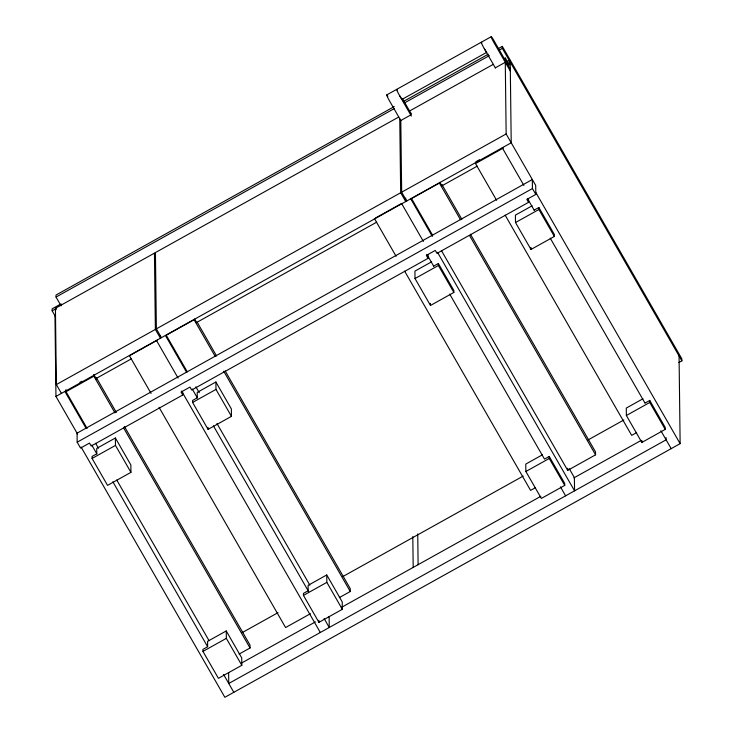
<?xml version="1.0" encoding="UTF-8"?>
<svg xmlns="http://www.w3.org/2000/svg" width="734" height="734" viewBox="0 0 734 734"><rect width="100%" height="100%" fill="white"/><g stroke="black" fill="none" stroke-linecap="round" stroke-linejoin="round"><path stroke-width="1.1" d="M386.735 94.915L491.22 36.7M397.287 89.952A5.762 0.486 60.9 0 0 398.021 92.713A5.762 0.486 60.9 0 0 402.104 99.338L486.871 52.288A5.762 0.486 60.9 0 1 482.935 46.214A5.762 0.486 60.9 0 1 481.871 42.82M394.25 106.595L56.023 295.04L56.041 297.05L61.105 305.858L61.087 303.858M403.26 101.576L488.321 54.188M498.322 48.618L502.331 46.389L681.849 358.843L681.877 360.844L678.867 362.523M56.041 297.05L394.277 108.604M404.287 103.026L489.339 55.637M499.349 50.059L502.35 48.389L502.331 46.389M60.087 304.408L52.123 308.849L52.151 310.849L55.573 316.804M61.427 393.387L56.362 384.57L55.426 308.298L154.443 253.129L155.571 255.258M398.736 117.027L155.434 252.579L156.37 328.85L161.434 337.668M409.691 110.926L493.276 64.353M52.151 310.849L56.133 308.638M495.322 67.849L505.276 62.307L506.148 133.973L535.701 185.399L535.811 194.418L526.847 199.409L528.535 202.345L436.987 253.358L435.299 250.413L426.344 255.404L428.032 258.35L191.693 390.02L190.005 387.084L181.05 392.066L182.738 395.011L91.19 446.015L89.502 443.079L80.538 448.07L77.162 442.189L77.052 433.17L532.324 179.527L532.434 188.546L535.811 194.418M507.121 61.454L509.112 60.344L509.167 65.161L505.221 57.702L505.249 60.307M56.362 384.57L155.369 329.41L154.443 253.129M156.37 328.85L400.672 192.748L399.764 118.743M406.728 201.006L401.663 192.189L506.148 133.973M79.923 382.341L81.914 381.23M476.476 161.407L479.467 159.737M375.432 218.026L401.305 203.612M77.584 434.088L55.949 396.433L511.213 142.791L510.231 62.106M157.278 340.209L129.423 355.733L151.076 393.424M87.098 428.408L66.014 391.699L93.879 376.175L93.86 374.579L96.393 378.983L96.374 377.68L116.357 412.471M496.588 200.263L475.504 163.563L503.368 148.039M95.613 378.772L131.432 358.807M196.253 322.703L376.588 222.228M441.409 186.115L477.238 166.15M77.162 442.189L532.434 188.546M115.385 437.996L96.723 448.391L96.787 453.805L92.062 456.438L92.089 458.447L107.559 485.376L130.946 472.347L130.854 464.934L115.385 437.996L115.477 445.419L130.946 472.347M215.888 382.001L197.226 392.396L197.299 397.81L192.565 400.443L192.592 402.443L208.071 429.381L231.458 416.352L231.366 408.939L215.888 382.001L215.98 389.415L231.458 416.352M431.601 261.818L414.912 271.121L415.004 278.535L430.482 305.472L453.86 292.444L453.841 290.435L438.363 263.506L433.638 266.139M532.113 205.823L515.415 215.126L515.507 222.54L530.985 249.477L554.372 236.449L554.344 234.44L538.866 207.502L534.141 210.135M92.089 458.447L115.477 445.419M192.592 402.443L215.98 389.415M415.004 278.535L438.391 265.506L438.363 263.506M515.507 222.54L538.894 209.511L538.866 207.502M226.246 630.956L207.584 641.351L207.649 646.764L202.923 649.397L202.951 651.407L218.429 678.335L241.816 665.307L241.725 657.893L226.246 630.956L226.338 638.369L241.816 665.307M326.749 574.961L308.096 585.356L308.161 590.769L303.436 593.402L303.454 595.402L318.932 622.34L342.319 609.312L342.228 601.898L326.749 574.961L326.841 582.374L342.319 609.312M542.472 454.777L525.773 464.081L525.865 471.494L541.343 498.432L564.73 485.403L564.703 483.394L549.225 456.456L544.5 459.099L449.722 294.141M642.975 398.782L626.285 408.076L626.368 415.499L641.846 442.437L665.233 429.408L665.206 427.399L649.737 400.461L645.002 403.094M202.951 651.407L226.338 638.369M303.454 595.402L326.841 582.374M525.865 471.494L549.252 458.466L549.225 456.456M626.368 415.499L649.755 402.471L649.737 400.461M242.192 632.625L278.021 612.661M342.833 576.557L523.168 476.082M587.998 439.969L623.817 420.004M535.572 487.615L530.599 490.385L404.636 271.149M310.464 613.679L285.581 627.542L159.058 407.315M339.319 597.595L350.265 591.503L350.228 588.595L225.155 370.899M441.74 251.129L567.703 470.366L595.558 454.841L595.531 451.933L470.448 234.238M239.091 654.086L250.037 647.984L250.01 645.076L124.358 426.39M636.644 432.592L631.671 435.372L505.139 215.145M241.569 663.041L315.4 621.9M341.347 607.449L540.848 496.294M573.878 477.898L640.929 440.538M679.06 355.953L680.134 443.657L224.861 697.3L81.089 447.052M502.35 48.389L681.877 360.844M510.314 69.124L493.743 40.269A5.744 0.486 60.9 0 0 491.193 36.911A5.744 0.486 60.9 0 0 494.276 43.159L510.341 71.125M484.321 48.71L495.404 67.987M535.783 192.418L680.134 443.657M538.894 209.511L554.372 236.449M649.755 402.471L665.233 429.408M502.258 147.782L523.893 185.436M527.397 198.4L534.242 210.319M550.216 238.119L644.929 402.966M660.903 430.766L671.179 448.648M402.516 98.714L411.361 114.1M399.736 95.833L411.37 116.082M461.879 219.319L441.896 184.528L441.914 185.83L439.886 182.307M460.484 219.732L439.4 183.032L411.535 198.556L432.62 235.256M469.604 235.605L595.558 454.841M400.865 120.66L389.791 101.375A5.744 0.486 60.9 0 1 386.873 95.659A5.744 0.486 60.9 0 1 387.882 96.273M569.263 468.668L574.401 477.605L574.557 490.835L437.556 252.386M410.71 198.786L432.344 236.44M400.672 192.748L405.737 201.556L405.691 198.162M438.391 265.506L453.86 292.444M549.252 458.466L564.73 485.403M401.755 203.777L423.39 241.431M426.894 254.395L433.739 266.314M560.464 486.881L565.602 495.826M374.432 218.576L396.094 256.276M197.171 322.189L216.585 355.99M194.583 318.969L196.611 322.501M215.19 356.394L194.097 319.694L166.242 335.218L187.326 371.918M223.742 371.276L350.265 591.503M195.877 386.8L199.29 392.754M216.961 423.509L309.867 585.2M165.416 335.447L186.482 372.11M192.262 389.048L197.4 397.993M213.383 425.812L308.711 591.732M324.125 618.56L329.263 627.497L329.126 616.477M155.369 329.41L160.434 338.227L160.407 335.961M156.461 340.438L178.096 378.093M181.592 391.057L320.308 632.488M93.879 376.175L114.963 412.884M123.514 427.766L250.037 647.984M95.649 443.29L98.503 448.245M116.734 479.99L209.071 640.69M64.904 391.451L85.97 428.106M91.759 445.043L96.888 453.979M112.862 481.788L207.575 646.626M223.549 674.436L233.825 692.309M55.426 308.298L56.179 309.711M666.087 437.62L666.114 439.831L228.76 683.492L228.623 672.472M641.819 440.317L641.846 442.437M567.676 468.255L567.703 470.366M530.957 247.358L530.985 249.477M528.498 198.969L528.535 202.345M475.485 161.957L475.504 163.563M430.454 303.353L430.482 305.472M427.995 254.964L428.032 258.35M417.738 533.957L418.114 564.813M410.719 112.972L410.737 114.981L400.792 120.523L401.663 192.189M412.811 536.563L413.187 567.419M318.905 620.34L318.932 622.34M208.043 427.381L208.071 429.381M182.711 392.754L182.738 395.011M65.987 389.598L66.014 391.699M54.967 315.748L55.949 396.433M402.085 98.549A5.762 0.486 60.9 0 1 402.287 99.411"/></g></svg>
